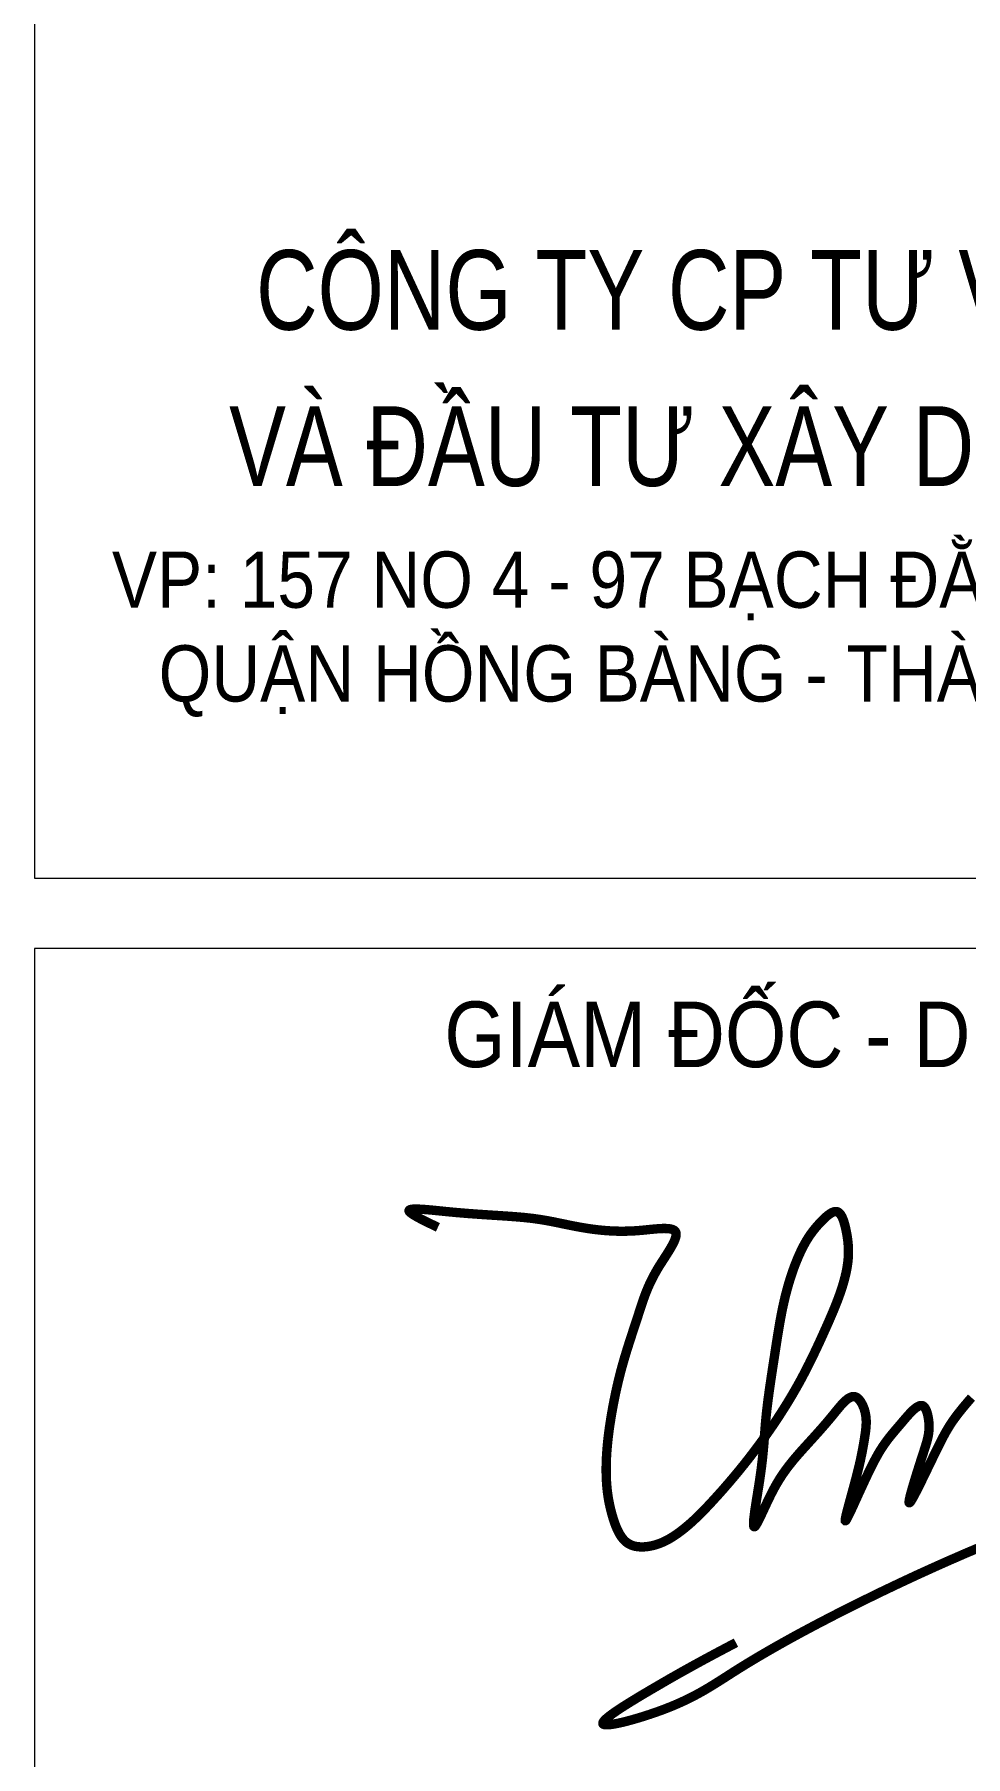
# Model space of a CAD drawing. Header units: millimetres. Extents: x 480521 to 6014615, y -961280 to 187869.
# Drawn here: x 778975 to 780167, y 120938 to 123143 of the extents above; entities that cross this region are included whole.
import ezdxf
from ezdxf.enums import TextEntityAlignment as Align

# ---------------------------------------------------------------- set-up
doc = ezdxf.new("R2010")
doc.units = ezdxf.units.MM
doc.header["$LTSCALE"] = 600
doc.header["$MEASUREMENT"] = 0
doc.layers.get('0').update_dxf_attribs({"lineweight": 0})
for name, color, linetype, lineweight in [('ISO', 153, 'Continuous', 13), ('Khungten_LCDI', 7, 'Continuous', 25), ('LC Net thay', 7, 'Continuous', 25), ('LC Text1', 3, 'Continuous', 20)]:
    doc.layers.add(name, color=color, linetype=linetype, lineweight=lineweight)
doc.styles.add('Khungten', font='VHAVAN.TTF', dxfattribs={"width": 0.9, "height": 5000})
doc.styles.add('LC 1', font='VHAVANB.TTF')
doc.styles.add('Title', font='VHBLACK.TTF')

# ---------------------------------------------------------------- blocks, each defined once
blk = doc.blocks.new('mr thuan')
at = {"layer": 'ISO', "ltscale": 2, "const_width": 40}
for points in [[(-95.3, -61.8), (-103.9, -57.7), (-112.4, -53.6), (-120.8, -49.6), (-125, -47.5), (-129.2, -45.5), (-133.3, -43.5), (-137.4, -41.5), (-141.4, -39.6), (-145.4, -37.6), (-149.3, -35.6), (-153.1, -33.7), (-156.9, -31.8), (-160.7, -29.9), (-164.3, -28), (-167.9, -26.2), (-171.4, -24.4), (-174.8, -22.6), (-178.1, -20.8), (-179.7, -19.9), (-181.3, -19), (-182.9, -18.2), (-184.5, -17.3), (-186, -16.5), (-187.5, -15.6), (-188.9, -14.8), (-190.4, -14), (-191.8, -13.1), (-193.1, -12.3), (-194.5, -11.5), (-195.8, -10.7), (-197.1, -10), (-198.4, -9.2), (-199.6, -8.4), (-200.8, -7.7), (-201.9, -6.9), (-203, -6.2), (-204.1, -5.5), (-205.2, -4.7), (-206.2, -4), (-207.2, -3.3), (-208.1, -2.6), (-209, -2), (-209.9, -1.3), (-210.7, -0.7), (-211.5, 0), (-212.3, 0.6), (-213, 1.2), (-213.6, 1.8), (-214.3, 2.4), (-214.9, 3), (-215.4, 3.6), (-215.9, 4.2), (-216.4, 4.7), (-216.8, 5.2), (-217.1, 5.8), (-217.5, 6.3), (-217.7, 6.8), (-218, 7.3), (-218.2, 7.7), (-218.3, 8.2), (-218.4, 8.6), (-218.4, 9), (-218.4, 9.5), (-218.4, 9.7), (-218.2, 10.2), (-218.1, 10.6), (-217.9, 11), (-217.6, 11.3), (-217.3, 11.7), (-216.9, 12), (-216.5, 12.3), (-216.1, 12.6), (-215.6, 12.8), (-215, 13.1), (-214.5, 13.4), (-213.8, 13.6), (-213.2, 13.8), (-212.4, 14), (-211.7, 14.2), (-210.9, 14.4), (-210.1, 14.6), (-209.2, 14.8), (-208.3, 14.9), (-207.3, 15.1), (-206.3, 15.2), (-205.3, 15.4), (-204.2, 15.5), (-203.1, 15.6), (-201.9, 15.7), (-200.8, 15.7), (-199.5, 15.8), (-198.3, 15.9), (-197, 15.9), (-195.7, 16), (-194.3, 16), (-193, 16), (-191.5, 16), (-190.1, 16.1), (-188.6, 16.1), (-187.1, 16), (-185.6, 16), (-184, 16), (-182.4, 16), (-180.8, 15.9), (-179.1, 15.9), (-177.5, 15.8), (-175.8, 15.7), (-174, 15.7), (-170.5, 15.5), (-166.9, 15.3), (-163.2, 15.1), (-159.4, 14.8), (-155.5, 14.6), (-151.6, 14.3), (-147.6, 14), (-143.5, 13.6), (-139.3, 13.3), (-135.1, 12.9), (-130.9, 12.6), (-126.6, 12.2), (-122.2, 11.8), (-117.8, 11.3), (-113.4, 10.9), (-109, 10.5), (-100, 9.6), (-81.9, 7.8), (-72.9, 6.8), (-63.9, 5.9), (-57.3, 5.3), (-55, 5.1), (-50.6, 4.6), (-46.3, 4.2), (-41.9, 3.8), (-37.6, 3.4), (-33.3, 3), (-29.1, 2.6), (-24.8, 2.2), (-20.6, 1.8), (-16.4, 1.4), (-12.3, 1.1), (-8.2, 0.7), (-4.1, 0.3), (0, 0), (4, -0.3), (8.1, -0.7), (12.1, -1), (16, -1.3), (20, -1.7), (27.8, -2.3), (35.5, -2.9), (43.1, -3.5), (50.7, -4), (58.1, -4.6), (65.4, -5.1), (72.7, -5.6), (79.9, -6.2), (87, -6.6), (94, -7.1), (100.9, -7.6), (107.8, -8), (114.6, -8.5), (121.3, -8.9), (127.9, -9.3), (134.5, -9.8), (141, -10.2), (147.4, -10.6), (153.8, -11), (160.1, -11.4), (166.4, -11.8), (172.6, -12.2), (178.7, -12.6), (184.8, -13), (190.8, -13.4), (196.8, -13.8), (202.7, -14.2), (208.6, -14.6), (214.5, -15), (220.3, -15.5), (226, -15.9), (231.8, -16.3), (237.5, -16.8), (243.1, -17.2), (248.8, -17.7), (254.4, -18.2), (259.9, -18.7), (265.5, -19.2), (271, -19.7), (276.5, -20.3), (282, -20.9), (287.4, -21.4), (298.3, -22.6), (309.1, -23.9), (319.9, -25.3), (325.3, -26.1), (330.7, -26.8), (336.1, -27.6), (341.5, -28.4), (346.9, -29.3), (354.4, -30.5), (357.7, -31.1), (363.1, -32), (368.5, -33), (374, -33.9), (379.4, -35), (384.9, -36), (390.4, -37), (395.9, -38.1), (406.9, -40.3), (418, -42.6), (429.2, -44.9), (434.9, -46.1), (440.5, -47.2), (446.2, -48.4), (452, -49.6), (457.7, -50.8), (463.5, -51.9), (469.3, -53.1), (475.1, -54.3), (481, -55.4), (486.9, -56.6), (492.9, -57.7), (498.8, -58.9), (504.9, -60), (510.9, -61.1), (517, -62.2), (523.2, -63.2), (529.3, -64.3), (535.6, -65.3), (541.8, -66.3), (548.1, -67.2), (554.5, -68.2), (560.9, -69.1), (567.4, -70), (573.9, -70.8), (580.5, -71.6), (587.1, -72.4), (593.7, -73.1), (600.5, -73.8), (607.2, -74.5), (614.1, -75.1), (621, -75.6), (627.9, -76.2), (634.9, -76.6), (642, -77.1), (649.2, -77.4), (656.4, -77.7), (663.6, -78), (671, -78.2), (678.4, -78.3), (685.9, -78.4), (693.4, -78.4), (701, -78.3), (708.7, -78.2), (712.6, -78.1), (716.5, -78), (720.4, -77.9), (724.3, -77.8), (728.2, -77.6), (732.2, -77.4), (736.2, -77.3), (740.2, -77), (744.2, -76.8), (748.3, -76.6), (752.3, -76.3), (756.4, -76), (760.5, -75.7), (766.1, -75.2), (768.8, -75), (772.9, -74.7), (781.3, -73.9), (798, -72.2), (806.4, -71.3), (814.7, -70.5), (818.8, -70.1), (822.9, -69.7), (826.9, -69.3), (831, -69), (834.9, -68.6), (838.9, -68.3), (842.8, -68), (846.6, -67.7), (850.4, -67.5), (854.1, -67.2), (857.8, -67.1), (861.4, -66.9), (865, -66.8), (868.4, -66.7), (871.8, -66.7), (875.1, -66.8), (878.4, -66.8), (879.9, -66.9), (881.5, -66.9), (883, -67), (884.6, -67.1), (886.1, -67.2), (887.5, -67.4), (889, -67.5), (890.4, -67.7), (891.8, -67.8), (893.1, -68), (894.5, -68.2), (895.8, -68.4), (897.1, -68.7), (898.3, -68.9), (899.6, -69.2), (900.8, -69.5), (901.9, -69.8), (903.1, -70.1), (904.2, -70.4), (905.3, -70.8), (906.3, -71.2), (907.3, -71.6), (908.3, -72), (909.3, -72.4), (910.2, -72.9), (911.1, -73.4), (911.9, -73.9), (912.8, -74.4), (913.6, -74.9), (914.3, -75.5), (915, -76.1), (915.7, -76.7), (916.3, -77.3), (916.9, -78), (917.5, -78.6), (918, -79.3), (918.3, -79.7), (919, -80.8), (919.4, -81.6), (919.8, -82.4), (920.1, -83.2), (920.4, -84.1), (920.7, -84.9), (920.9, -85.8), (921.1, -86.7), (921.2, -87.7), (921.4, -88.6), (921.5, -89.6), (921.5, -90.6), (921.5, -91.6), (921.5, -92.6), (921.5, -93.7), (921.4, -94.8), (921.3, -95.9), (921.2, -97), (921, -98.1), (920.8, -99.3), (920.6, -100.4), (920.4, -101.6), (920.1, -102.8), (919.8, -104.1), (919.4, -105.3), (919.1, -106.6), (918.7, -107.8), (918.3, -109.1), (917.8, -110.4), (917.4, -111.8), (916.9, -113.1), (916.3, -114.4), (915.8, -115.8), (915.2, -117.2), (914.7, -118.6), (914.1, -120), (913.4, -121.4), (912.1, -124.3), (910.7, -127.3), (909.2, -130.3), (907.7, -133.3), (906, -136.4), (904.3, -139.5), (902.6, -142.7), (900.8, -145.9), (898.9, -149.1), (897, -152.4), (895, -155.7), (893, -159.1), (890.9, -162.4), (888.8, -165.8), (886.7, -169.2), (884.6, -172.6), (882.4, -176.1), (880.2, -179.5), (875.7, -186.5), (871.2, -193.5), (862.2, -207.5), (857.7, -214.5), (855.5, -217.9), (853.3, -221.4), (851.1, -224.8), (849, -228.3), (846.7, -232), (844.8, -235.1), (842.8, -238.4), (840.8, -241.8), (838.9, -245.1), (837, -248.4), (835.1, -251.7), (833.2, -255), (831.4, -258.2), (829.7, -261.4), (827.9, -264.6), (826.2, -267.8), (824.5, -271), (822.8, -274.2), (821.2, -277.3), (819.6, -280.4), (818.1, -283.6), (816.5, -286.6), (815, -289.7), (813.5, -292.8), (812.1, -295.9), (810.6, -298.9), (809.2, -301.9), (807.8, -304.9), (806.5, -307.9), (805.1, -310.9), (802.5, -316.9), (800, -322.8), (797.5, -328.7), (795.1, -334.5), (792.8, -340.3), (790.6, -346.1), (788.4, -351.9), (786.3, -357.6), (784.2, -363.3), (782.1, -369.1), (780.1, -374.8), (778.2, -380.5), (774.3, -391.9), (770.6, -403.3), (766.9, -414.7), (763.1, -426.3), (761.3, -432.1), (759.4, -437.8), (757.5, -443.8), (755.6, -449.7), (753.6, -455.6), (751.7, -461.6), (749.7, -467.6), (747.7, -473.6), (745.7, -479.7), (743.7, -485.7), (739.7, -497.9), (735.7, -510.2), (731.6, -522.6), (727.6, -535.1), (723.5, -547.6), (719.5, -560.1), (715.5, -572.7), (711.5, -585.3), (707.7, -598), (703.8, -610.6), (700.1, -623.3), (696.8, -634.6), (692.8, -648.6), (689.3, -661.2), (685.9, -673.8), (682.7, -686.5), (679.4, -699.1), (676.3, -711.7), (673.3, -724.3), (670.3, -736.9), (667.5, -749.6), (664.7, -762.2), (662, -774.8), (659.4, -787.5), (656.8, -800.2), (654.3, -812.9), (651.9, -825.6), (649.6, -838.4), (647.3, -851.2), (645.3, -863.1), (643, -876.8), (641, -889.7), (639, -902.6), (637.1, -915.5), (635.3, -928.5), (633.6, -941.4), (632.8, -947.9), (632, -954.4), (631.2, -960.9), (630.5, -967.3), (629.8, -973.8), (629.1, -980.3), (628.5, -986.8), (627.9, -993.3), (627.3, -999.8), (626.8, -1006.2), (626.2, -1012.7), (625.8, -1019.2), (625.3, -1025.7), (624.9, -1032.1), (624.5, -1038.6), (624.2, -1045.1), (623.9, -1051.5), (623.6, -1057.9), (623.4, -1064.4), (623.2, -1070.8), (623.1, -1077.2), (622.9, -1086.8), (622.9, -1090.1), (622.9, -1096.5), (622.9, -1102.9), (623, -1109.2), (623.1, -1115.6), (623.2, -1122), (623.4, -1128.4), (623.7, -1134.7), (624, -1141.1), (624.4, -1147.4), (624.8, -1153.8), (625.3, -1160.2), (625.8, -1166.5), (626.4, -1172.9), (627, -1179.3), (627.8, -1185.6), (628.5, -1192), (629.4, -1198.4), (630.3, -1204.8), (631.2, -1211.2), (632.3, -1217.6), (633.4, -1224), (634.5, -1230.4), (635.8, -1236.9), (637.1, -1243.3), (638.5, -1249.8), (639.9, -1256.3), (641.4, -1262.8), (643.1, -1269.3), (644.7, -1275.8), (646.5, -1282.3), (648.4, -1288.9), (650.3, -1295.4), (652.3, -1302), (654.2, -1308.2), (656.6, -1315.3), (658.8, -1321.9), (660, -1325.2), (661.2, -1328.5), (662.5, -1331.8), (663.7, -1335.1), (665, -1338.3), (666.3, -1341.6), (667.7, -1344.8), (669.1, -1348), (670.5, -1351.1), (672, -1354.3), (673.5, -1357.4), (675, -1360.4), (676.6, -1363.4), (678.2, -1366.4), (679.8, -1369.3), (681.5, -1372.2), (683.3, -1375.1), (685.1, -1377.8), (686.9, -1380.6), (688.8, -1383.2), (690.7, -1385.8), (692.7, -1388.4), (694.7, -1390.9), (696.8, -1393.3), (698.9, -1395.6), (701.1, -1397.9), (703.3, -1400), (705.6, -1402.1), (706.8, -1403.2), (708, -1404.2), (709.2, -1405.1), (710.4, -1406.1), (711.6, -1407), (712.9, -1407.9), (714.1, -1408.8), (715.4, -1409.7), (716.7, -1410.5), (718, -1411.3), (719.3, -1412.1), (720.6, -1412.9), (721.4, -1413.3), (723.3, -1414.3), (724.7, -1415), (726.1, -1415.7), (727.5, -1416.3), (728.9, -1417), (730.4, -1417.6), (731.8, -1418.1), (733.3, -1418.7), (734.8, -1419.2), (736.3, -1419.7), (737.8, -1420.2), (739.3, -1420.6), (740.8, -1421.1), (743.9, -1421.9), (747, -1422.6), (750.2, -1423.2), (753.4, -1423.7), (756.6, -1424.2), (759.9, -1424.6), (763.2, -1424.9), (766.5, -1425.1), (769.8, -1425.3), (773.2, -1425.3), (776.6, -1425.4), (780, -1425.3), (783.4, -1425.2), (786.8, -1425), (790.2, -1424.7), (793.7, -1424.4), (797.1, -1424), (800.5, -1423.6), (803.9, -1423.1), (807.3, -1422.5), (810.7, -1421.9), (814.1, -1421.2), (817.5, -1420.5), (820.8, -1419.8), (824.2, -1419), (828.8, -1417.8), (830.8, -1417.2), (834, -1416.3), (837.2, -1415.3), (840.4, -1414.3), (843.6, -1413.3), (846.7, -1412.2), (849.9, -1411), (853, -1409.9), (856, -1408.7), (859.1, -1407.4), (862.1, -1406.2), (865.1, -1404.8), (868.1, -1403.5), (871, -1402.1), (874, -1400.7), (876.9, -1399.3), (879.8, -1397.8), (882.6, -1396.3), (885.5, -1394.8), (888.3, -1393.3), (891.2, -1391.7), (894, -1390.1), (896.8, -1388.5), (899.5, -1386.8), (902.3, -1385.1), (905, -1383.4), (907.7, -1381.7), (913.1, -1378.2), (918.5, -1374.6), (923.8, -1371), (927.2, -1368.6), (934.3, -1363.5), (939.5, -1359.6), (944.6, -1355.7), (949.7, -1351.8), (954.8, -1347.8), (959.8, -1343.7), (964.8, -1339.6), (969.8, -1335.4), (974.7, -1331.2), (979.6, -1327), (984.5, -1322.7), (989.3, -1318.3), (994.1, -1314), (998.9, -1309.5), (1003.6, -1305.1), (1008.3, -1300.6), (1013, -1296.1), (1017.7, -1291.5), (1022.4, -1286.9), (1027, -1282.3), (1031.6, -1277.7), (1036.2, -1273), (1040.7, -1268.3), (1045.3, -1263.6), (1054.3, -1254.2), (1063.3, -1244.7), (1074.9, -1232.1), (1081, -1225.5), (1089.8, -1215.8), (1098.6, -1206.2), (1107.3, -1196.5), (1116, -1186.8), (1124.6, -1177), (1133.1, -1167.2), (1141.7, -1157.4), (1150.1, -1147.5), (1158.5, -1137.6), (1166.9, -1127.7), (1175.2, -1117.8), (1183.5, -1107.8), (1191.8, -1097.8), (1199.9, -1087.7), (1208.1, -1077.6), (1216.2, -1067.5), (1224.2, -1057.3), (1232.2, -1047.1), (1240.2, -1036.8), (1248.1, -1026.5), (1255.9, -1016.2), (1263.7, -1005.9), (1271.5, -995.4), (1279.2, -985), (1289.9, -970.3), (1294.5, -964), (1302.1, -953.4), (1309.6, -942.8), (1317.1, -932.1), (1324.5, -921.5), (1331.9, -910.7), (1339.2, -900), (1346.5, -889.1), (1353.7, -878.3), (1360.8, -867.4), (1367.9, -856.5), (1374.9, -845.5), (1381.9, -834.6), (1388.8, -823.5), (1395.7, -812.5), (1402.4, -801.4), (1409.1, -790.3), (1415.8, -779.1), (1422.3, -767.9), (1428.8, -756.7), (1435.3, -745.5), (1441.6, -734.2), (1447.9, -722.9), (1453.4, -712.9), (1460.2, -700.2), (1466.2, -688.8), (1472.2, -677.4), (1478.1, -665.9), (1484, -654.4), (1489.8, -642.9), (1495.5, -631.3), (1501.2, -619.8), (1506.8, -608.1), (1512.4, -596.4), (1518, -584.7), (1523.5, -573), (1529, -561.2), (1534.5, -549.4), (1540, -537.5), (1545.4, -525.5), (1550.8, -513.6), (1556.2, -501.5), (1560.8, -491.4), (1567.1, -477.3), (1572.4, -465.2), (1577.8, -452.9), (1583.1, -440.7), (1588.3, -428.4), (1593.5, -416.1), (1596, -410), (1598.6, -403.8), (1601.1, -397.6), (1603.5, -391.5), (1606, -385.3), (1608.4, -379.1), (1610.7, -373), (1613.1, -366.8), (1615.3, -360.6), (1617.6, -354.5), (1619.8, -348.3), (1622, -342.1), (1624.1, -336), (1626.2, -329.8), (1628.2, -323.7), (1630.2, -317.5), (1632.1, -311.4), (1634, -305.3), (1635.8, -299.1), (1637.5, -293), (1639.2, -286.9), (1640.8, -280.8), (1642.4, -274.8), (1643.9, -268.7), (1645.3, -262.6), (1646.7, -256.6), (1647.9, -250.5), (1649.2, -244.5), (1650.3, -238.7), (1651.4, -232.5), (1652.3, -226.5), (1653.2, -220.5), (1654, -214.6), (1654.8, -208.6), (1655.4, -202.6), (1656, -196.5), (1656.4, -190.5), (1656.6, -187.4), (1656.8, -184.4), (1656.9, -181.3), (1657, -178.2), (1657.1, -175.2), (1657.2, -172.1), (1657.2, -169), (1657.3, -165.8), (1657.2, -162.7), (1657.2, -159.6), (1657.1, -156.4), (1657.1, -153.2), (1656.9, -150), (1656.8, -146.8), (1656.6, -143.6), (1656.4, -140.3), (1656.2, -137), (1655.9, -133.7), (1655.6, -130.4), (1655.3, -127.1), (1655, -123.7), (1654.6, -120.3), (1654.2, -116.9), (1653.8, -113.5), (1653.3, -110), (1652.8, -106.5), (1652.3, -103), (1651.7, -99.4), (1651.1, -95.9), (1650.5, -92.3), (1649.8, -88.6), (1649.1, -84.9), (1648.4, -81.2), (1647.7, -77.5), (1646.9, -73.7), (1645.8, -68.7), (1645.2, -66.1), (1644.3, -62.2), (1643.4, -58.3), (1642.4, -54.5), (1641.4, -50.6), (1640.3, -46.7), (1639.2, -42.9), (1638.1, -39.2), (1636.9, -35.5), (1635.7, -31.9), (1635, -30.1), (1634.4, -28.3), (1633.7, -26.6), (1633, -24.9), (1632.3, -23.2), (1631.6, -21.6), (1630.9, -20), (1630.2, -18.4), (1629.4, -16.9), (1628.6, -15.4), (1627.8, -13.9), (1627.1, -12.5), (1626.2, -11.1), (1625.4, -9.8), (1624.6, -8.5), (1623.7, -7.2), (1622.8, -6), (1621.9, -4.9), (1621, -3.8), (1620.1, -2.7), (1619.1, -1.7), (1618.2, -0.8), (1617.2, 0.1), (1616.2, 0.9), (1615.2, 1.7), (1614.1, 2.4), (1613.1, 3), (1612, 3.6), (1610.9, 4.1), (1609.8, 4.5), (1608.6, 4.8), (1607.7, 5.1), (1606.3, 5.3), (1605.1, 5.5), (1603.9, 5.6), (1602.7, 5.6), (1601.4, 5.5), (1600.2, 5.4), (1598.9, 5.2), (1597.6, 4.9), (1596.3, 4.6), (1595, 4.3), (1593.6, 3.8), (1592.3, 3.4), (1590.9, 2.8), (1589.5, 2.2), (1588.1, 1.6), (1586.8, 0.9), (1585.4, 0.2), (1583.9, -0.6), (1582.5, -1.4), (1581.1, -2.3), (1579.7, -3.2), (1578.2, -4.1), (1576.8, -5.1), (1575.4, -6.1), (1573.9, -7.2), (1572.5, -8.2), (1571, -9.3), (1569.6, -10.5), (1568.1, -11.7), (1566.6, -12.8), (1563.7, -15.3), (1560.8, -17.8), (1558, -20.4), (1555.1, -23.1), (1552.3, -25.8), (1549.5, -28.5), (1546.7, -31.3), (1542.9, -35.2), (1541.3, -36.8), (1538.7, -39.5), (1536.1, -42.2), (1533.6, -45), (1531.1, -47.7), (1528.6, -50.3), (1526.2, -53), (1523.9, -55.7), (1521.6, -58.3), (1519.3, -61), (1517.1, -63.6), (1514.9, -66.2), (1512.8, -68.9), (1510.6, -71.5), (1508.6, -74.1), (1506.5, -76.7), (1504.5, -79.3), (1502.6, -81.9), (1500.7, -84.5), (1498.8, -87.1), (1496.9, -89.7), (1495.1, -92.3), (1493.3, -94.8), (1491.5, -97.4), (1489.7, -100), (1488, -102.6), (1486.3, -105.2), (1483, -110.4), (1479.8, -115.6), (1476.6, -120.9), (1473.6, -126.2), (1470.6, -131.5), (1467.7, -136.8), (1464.8, -142.2), (1462, -147.7), (1460.1, -151.5), (1456.5, -158.7), (1453.8, -164.3), (1451.1, -170), (1448.5, -175.7), (1445.9, -181.5), (1443.3, -187.3), (1440.8, -193.2), (1438.3, -199.1), (1435.9, -205.1), (1433.4, -211.1), (1431.1, -217.1), (1428.7, -223.2), (1426.4, -229.3), (1424.1, -235.4), (1421.9, -241.6), (1419.7, -247.8), (1417.5, -254), (1415.4, -260.3), (1413.3, -266.5), (1411.3, -272.8), (1409.2, -279.1), (1407.3, -285.4), (1405.3, -291.8), (1403.4, -298.1), (1401.5, -304.5), (1399.7, -310.8), (1397.9, -317.2), (1396.1, -323.5), (1394.4, -329.9), (1392.7, -336.3), (1390.7, -343.8), (1389.4, -349), (1387.8, -355.3), (1386.2, -361.7), (1384.7, -368), (1383.2, -374.4), (1381.8, -380.7), (1380.4, -387), (1379, -393.4), (1377.6, -399.7), (1376.2, -406), (1374.9, -412.4), (1372.4, -425), (1369.9, -437.7), (1367.5, -450.3), (1365.2, -463), (1363, -475.7), (1360.8, -488.4), (1358.7, -501.2), (1356.6, -514), (1354.5, -526.8), (1352.5, -539.6), (1350.5, -552.5), (1348.5, -565.4), (1346.5, -578.4), (1343.7, -596.6), (1342.5, -604.6), (1340.5, -617.7), (1338.4, -630.9), (1336.4, -644.1), (1332.3, -670.6), (1328.3, -697.1), (1326.3, -710.3), (1324.4, -723.5), (1322.5, -736.6), (1320.6, -749.6), (1318.8, -762.6), (1317.9, -769.1), (1317, -775.5), (1316.1, -781.9), (1315.3, -788.3), (1314.4, -794.6), (1313.6, -801), (1312.8, -807.3), (1312, -813.5), (1311.2, -819.7), (1310.5, -825.9), (1309.8, -832.1), (1309, -838.2), (1308.4, -844.3), (1307.7, -850.3), (1307, -856.3), (1306.4, -862.3), (1305.7, -869.4), (1305.2, -874), (1304.7, -879.8), (1304.1, -885.6), (1303.6, -891.4), (1303.1, -897.1), (1302.2, -908.5), (1301.2, -919.8), (1300.4, -931.2), (1299.5, -942.6), (1299, -948.3), (1298.6, -954.1), (1298.1, -959.9), (1297.7, -965.7), (1297.2, -971.6), (1296.7, -977.5), (1296.3, -983.5), (1295.8, -989.5), (1295.2, -995.7), (1294.7, -1001.8), (1294.1, -1008.1), (1293.5, -1014.5), (1292.9, -1020.9), (1292.6, -1024.2), (1292.3, -1027.4), (1292, -1030.7), (1291.6, -1034.1), (1291.3, -1037.4), (1290.9, -1040.8), (1290.6, -1044.2), (1290.2, -1047.7), (1289.8, -1051.1), (1289.4, -1054.6), (1289, -1058.2), (1288.6, -1061.7), (1288.2, -1065.3), (1287.8, -1069), (1287.3, -1072.6), (1286.9, -1076.3), (1286.4, -1080.1), (1286, -1083.8), (1285.5, -1087.6), (1285, -1091.5), (1284.5, -1095.3), (1284, -1099.2), (1283.4, -1103.2), (1282.9, -1107.2), (1282.3, -1111.2), (1281.8, -1115.3), (1281.2, -1119.4), (1280.6, -1123.6), (1280, -1127.8), (1279.4, -1132), (1278.8, -1135.6), (1278.1, -1140.6), (1277.4, -1145), (1276.7, -1149.4), (1276, -1153.9), (1275.4, -1158.3), (1273.9, -1167.4), (1272.5, -1176.5), (1271, -1185.6), (1268.1, -1203.9), (1266.6, -1212.9), (1265.2, -1221.9), (1264.5, -1226.4), (1263.8, -1230.8), (1263.1, -1235.2), (1262.4, -1239.6), (1261.7, -1243.9), (1261.1, -1248.2), (1260.4, -1252.4), (1259.8, -1256.5), (1259.2, -1260.6), (1258.6, -1264.7), (1258, -1268.7), (1257.5, -1272.6), (1256.9, -1276.4), (1256.4, -1280.2), (1255.9, -1283.9), (1255.5, -1287.5), (1255, -1291), (1254.6, -1294.4), (1254.2, -1297.7), (1254, -1299.4), (1253.8, -1301), (1253.7, -1302.5), (1253.5, -1304.1), (1253.3, -1305.6), (1253.2, -1307.1), (1253.1, -1308.6), (1252.9, -1310), (1252.8, -1311.4), (1252.7, -1312.8), (1252.6, -1314.2), (1252.5, -1315.5), (1252.4, -1316.8), (1252.3, -1318.1), (1252.2, -1319.3), (1252.2, -1320.5), (1252.1, -1321.7), (1252.1, -1322.8), (1252.1, -1323.9), (1252, -1325), (1252, -1326), (1252, -1327), (1252, -1328), (1252, -1328.9), (1252.1, -1329.8), (1252.1, -1330.6), (1252.1, -1331.5), (1252.2, -1332.2), (1252.3, -1333), (1252.4, -1333.7), (1252.4, -1334.4), (1252.6, -1335), (1252.7, -1335.6), (1252.8, -1336.1), (1252.9, -1336.6), (1253.1, -1337.1), (1253.2, -1337.5), (1253.4, -1337.9), (1253.6, -1338.3), (1253.8, -1338.5), (1254, -1338.8), (1254.2, -1339), (1254.5, -1339.2), (1254.7, -1339.3), (1255, -1339.4), (1255.3, -1339.4), (1255.6, -1339.4), (1255.9, -1339.3), (1256.2, -1339.2), (1256.5, -1339.1), (1256.9, -1338.8), (1257.2, -1338.6), (1257.6, -1338.3), (1258, -1337.9), (1258.4, -1337.6), (1258.8, -1337.1), (1259.2, -1336.6), (1259.7, -1336.1), (1260.1, -1335.5), (1260.6, -1334.9), (1261.1, -1334.3), (1261.6, -1333.6), (1262.1, -1332.9), (1262.6, -1332.1), (1263.1, -1331.3), (1263.6, -1330.4), (1264.2, -1329.6), (1264.8, -1328.6), (1265.3, -1327.7), (1265.9, -1326.7), (1266.5, -1325.7), (1267.1, -1324.6), (1267.7, -1323.5), (1268.3, -1322.4), (1269, -1321.2), (1269.6, -1320), (1270.2, -1318.8), (1270.9, -1317.6), (1271.6, -1316.3), (1272.3, -1315), (1272.9, -1313.6), (1273.6, -1312.3), (1274.3, -1310.9), (1275.1, -1309.5), (1275.8, -1308), (1276.5, -1306.6), (1278, -1303.5), (1279.5, -1300.4), (1281, -1297.3), (1282.6, -1294), (1284.2, -1290.7), (1285.8, -1287.3), (1287.4, -1283.8), (1289.1, -1280.2), (1290.8, -1276.7), (1292.4, -1273), (1294.2, -1269.3), (1295.9, -1265.6), (1297.6, -1261.9), (1299.4, -1258.1), (1302.9, -1250.5), (1306.5, -1242.8), (1310.1, -1235.2), (1313.7, -1227.6), (1315.5, -1223.8), (1317.3, -1220), (1319.1, -1216.3), (1320.9, -1212.6), (1322.7, -1209), (1323.6, -1207.1), (1326.2, -1201.8), (1328, -1198.3), (1329.8, -1194.8), (1331.5, -1191.4), (1333.3, -1188.1), (1335, -1184.8), (1336.8, -1181.5), (1338.5, -1178.3), (1340.2, -1175.1), (1342, -1171.9), (1343.7, -1168.8), (1345.4, -1165.7), (1347.1, -1162.7), (1348.8, -1159.7), (1350.5, -1156.8), (1352.2, -1153.9), (1353.9, -1151), (1355.6, -1148.1), (1357.3, -1145.3), (1359, -1142.5), (1360.7, -1139.8), (1362.4, -1137), (1364, -1134.4), (1365.7, -1131.7), (1367.4, -1129.1), (1369.1, -1126.5), (1370.8, -1123.9), (1372.5, -1121.3), (1375.8, -1116.3), (1379.2, -1111.3), (1382.6, -1106.5), (1386, -1101.7), (1389.4, -1097), (1392.8, -1092.3), (1396.3, -1087.7), (1399.7, -1083.1), (1404.1, -1077.4), (1406.7, -1074.2), (1410.2, -1069.7), (1413.8, -1065.3), (1417.3, -1060.9), (1420.9, -1056.5), (1424.6, -1052.1), (1428.2, -1047.8), (1431.9, -1043.4), (1435.6, -1039.1), (1439.4, -1034.8), (1443.1, -1030.4), (1446.9, -1026.1), (1450.8, -1021.8), (1454.6, -1017.4), (1458.5, -1013), (1462.5, -1008.7), (1466.4, -1004.2), (1470.4, -999.8), (1474.5, -995.4), (1478.6, -990.9), (1482.7, -986.3), (1486.8, -981.8), (1491, -977.2), (1495.2, -972.5), (1499.5, -967.9), (1503.8, -963.1), (1508.2, -958.3), (1512.5, -953.5), (1517, -948.5), (1521.4, -943.6), (1526, -938.5), (1530.5, -933.4), (1535.1, -928.2), (1539.8, -922.9), (1544.5, -917.6), (1549.2, -912.2), (1551.6, -909.4), (1554, -906.6), (1556.4, -903.8), (1558.9, -901), (1561.3, -898.2), (1563.8, -895.3), (1566.2, -892.4), (1568.7, -889.5), (1571.2, -886.6), (1573.7, -883.6), (1576.2, -880.6), (1578.7, -877.6), (1581.3, -874.6), (1583.8, -871.5), (1586.4, -868.4), (1589, -865.3), (1591.6, -862.1), (1594.2, -858.9), (1596.6, -856), (1599.4, -852.5), (1604.7, -845.9), (1610.1, -839.4), (1615.5, -832.9), (1618.1, -829.7), (1620.8, -826.5), (1623.5, -823.4), (1626.2, -820.3), (1628.9, -817.3), (1631.7, -814.4), (1634.3, -811.5), (1637, -808.8), (1638.4, -807.4), (1639.7, -806.1), (1641.1, -804.8), (1642.4, -803.6), (1643.8, -802.3), (1645.1, -801.1), (1646.4, -800), (1647.8, -798.8), (1649.1, -797.7), (1650.4, -796.6), (1651.8, -795.6), (1653.1, -794.6), (1654.4, -793.6), (1655.7, -792.7), (1657, -791.8), (1658.4, -791), (1659.7, -790.2), (1661, -789.4), (1662.3, -788.7), (1663.6, -788), (1664.9, -787.4), (1666.1, -786.8), (1667.4, -786.3), (1668.7, -785.8), (1670, -785.4), (1671.3, -785), (1672.5, -784.7), (1673.8, -784.4), (1675, -784.2), (1676.3, -784), (1677.5, -783.9), (1678.8, -783.9), (1680, -783.9), (1681.2, -784), (1682.5, -784.1), (1683.7, -784.3), (1684.9, -784.5), (1686.1, -784.9), (1687.3, -785.3), (1688.5, -785.7), (1689.6, -786.2), (1690.5, -786.7), (1692, -787.5), (1693.1, -788.2), (1694.3, -789), (1695.4, -789.8), (1696.6, -790.7), (1697.7, -791.7), (1698.8, -792.7), (1699.9, -793.8), (1701, -794.9), (1702.1, -796.1), (1703.1, -797.3), (1704.2, -798.5), (1705.2, -799.8), (1706.2, -801.2), (1707.2, -802.5), (1708.2, -803.9), (1709.2, -805.4), (1710.1, -806.8), (1711.1, -808.3), (1712, -809.9), (1712.9, -811.4), (1713.8, -813), (1715.5, -816.1), (1717.2, -819.4), (1718.7, -822.6), (1719.6, -824.7), (1721.5, -829.2), (1722.8, -832.5), (1724, -835.8), (1725.1, -839.1), (1726.1, -842.4), (1727.1, -845.7), (1727.9, -849), (1728.7, -852.3), (1729.4, -855.6), (1730.1, -858.9), (1730.6, -862.2), (1731.1, -865.5), (1731.6, -868.8), (1732, -872.1), (1732.3, -875.4), (1732.5, -878.7), (1732.7, -882), (1732.9, -885.2), (1733, -888.5), (1733, -891.8), (1733, -895.1), (1733, -898.4), (1732.9, -901.6), (1732.7, -904.9), (1732.6, -908.1), (1732.4, -911.4), (1732.1, -914.6), (1731.8, -917.8), (1731.5, -921), (1731.2, -924.3), (1730.8, -927.5), (1730.5, -930.6), (1729.6, -937), (1728.7, -943.3), (1727.8, -949.5), (1726.8, -955.7), (1726.3, -958.9), (1724.9, -968), (1723.9, -974), (1722.8, -980), (1721.8, -986), (1719.7, -997.9), (1718.6, -1003.9), (1717.5, -1009.8), (1716.4, -1015.8), (1715.2, -1021.8), (1714, -1027.8), (1712.8, -1033.9), (1711.5, -1040), (1710.2, -1046.2), (1708.9, -1052.5), (1707.5, -1058.9), (1706.8, -1062.1), (1706, -1065.3), (1705.3, -1068.6), (1704.5, -1071.8), (1703.8, -1075.1), (1703, -1078.5), (1702.2, -1081.8), (1701.4, -1085.2), (1700.6, -1088.7), (1699.7, -1092.1), (1698.9, -1095.6), (1698, -1099.1), (1697.1, -1102.7), (1696.2, -1106.3), (1695.3, -1109.9), (1694.4, -1113.6), (1693.4, -1117.3), (1692.8, -1119.9), (1691.5, -1124.9), (1690.5, -1128.7), (1689.5, -1132.6), (1688.4, -1136.5), (1687.4, -1140.4), (1686.3, -1144.4), (1684.2, -1152.4), (1682, -1160.4), (1677.6, -1176.6), (1675.4, -1184.7), (1673.2, -1192.8), (1671, -1200.8), (1668.8, -1208.7), (1667.7, -1212.7), (1666.7, -1216.6), (1665.6, -1220.4), (1664.6, -1224.3), (1663.5, -1228.1), (1662.5, -1231.8), (1661.5, -1235.5), (1660.5, -1239.2), (1659.5, -1242.8), (1658.6, -1246.4), (1657.6, -1249.9), (1656.7, -1253.3), (1655.8, -1256.7), (1654.9, -1260), (1654.1, -1263.2), (1653.3, -1266.4), (1652.4, -1269.5), (1651.7, -1272.5), (1650.9, -1275.4), (1650.2, -1278.3), (1649.5, -1281.1), (1648.9, -1283.7), (1648.2, -1286.3), (1647.9, -1287.6), (1647.6, -1288.8), (1647.4, -1290), (1647.1, -1291.2), (1646.8, -1292.3), (1646.6, -1293.5), (1646.3, -1294.6), (1646.1, -1295.6), (1645.8, -1296.7), (1645.6, -1297.7), (1645.4, -1298.7), (1645.2, -1299.6), (1645, -1300.6), (1644.9, -1301.5), (1644.7, -1302.4), (1644.5, -1303.2), (1644.4, -1304), (1644.2, -1304.8), (1644.1, -1305.6), (1644, -1306.3), (1643.9, -1307), (1643.8, -1307.6), (1643.7, -1308.2), (1643.7, -1308.8), (1643.6, -1309.4), (1643.6, -1309.9), (1643.5, -1310.4), (1643.5, -1310.9), (1643.5, -1311.3), (1643.5, -1311.7), (1643.5, -1312), (1643.5, -1312.3), (1643.6, -1312.6), (1643.7, -1312.9), (1643.7, -1313.1), (1643.8, -1313.2), (1643.9, -1313.4), (1644, -1313.5), (1644.1, -1313.5), (1644.3, -1313.6), (1644.4, -1313.6), (1644.6, -1313.5), (1644.7, -1313.5), (1644.9, -1313.4), (1645.1, -1313.2), (1645.3, -1313.1), (1645.5, -1312.9), (1645.7, -1312.6), (1646, -1312.4), (1646.2, -1312.1), (1646.5, -1311.8), (1646.7, -1311.4), (1647, -1311), (1647.3, -1310.6), (1647.6, -1310.1), (1647.9, -1309.7), (1648.3, -1309.2), (1648.6, -1308.6), (1648.9, -1308.1), (1649.3, -1307.5), (1649.7, -1306.8), (1650, -1306.2), (1650.4, -1305.5), (1650.8, -1304.8), (1651.2, -1304.1), (1651.6, -1303.3), (1652.1, -1302.5), (1652.5, -1301.7), (1653, -1300.9), (1653.4, -1300), (1653.9, -1299.1), (1654.4, -1298.2), (1654.8, -1297.3), (1655.3, -1296.3), (1655.8, -1295.3), (1656.3, -1294.3), (1656.9, -1293.2), (1657.4, -1292.2), (1658.5, -1290), (1659.6, -1287.7), (1660.7, -1285.3), (1661.9, -1282.9), (1663.2, -1280.3), (1664.4, -1277.7), (1665.7, -1275), (1667, -1272.2), (1668.3, -1269.3), (1669.7, -1266.4), (1671.1, -1263.4), (1672.5, -1260.3), (1674, -1257.2), (1675.4, -1254), (1676.9, -1250.7), (1678.5, -1247.4), (1680, -1244), (1681.6, -1240.5), (1683.2, -1237), (1684.8, -1233.5), (1686.4, -1229.9), (1688.1, -1226.3), (1689.8, -1222.6), (1691.5, -1218.8), (1693.2, -1215.1), (1694.9, -1211.3), (1696.7, -1207.4), (1698.4, -1203.6), (1700.2, -1199.6), (1702, -1195.7), (1703.8, -1191.8), (1705.6, -1187.8), (1709.3, -1179.7), (1713, -1171.6), (1716.8, -1163.5), (1720.5, -1155.3), (1724.4, -1147.1), (1732, -1130.7), (1735.9, -1122.6), (1739.8, -1114.5), (1743.6, -1106.5), (1747.5, -1098.5), (1749.4, -1094.6), (1751.3, -1090.7), (1753.2, -1086.9), (1755.2, -1083), (1757.1, -1079.2), (1759, -1075.5), (1760.8, -1071.8), (1762.7, -1068.1), (1764.6, -1064.5), (1766.5, -1060.9), (1768.3, -1057.4), (1770.1, -1053.9), (1772, -1050.5), (1773.8, -1047.1), (1775.6, -1043.9), (1777.4, -1040.6), (1779.2, -1037.4), (1780.9, -1034.2), (1782.7, -1031.2), (1784.4, -1028.1), (1786.1, -1025.2), (1787.9, -1022.2), (1789.6, -1019.4), (1791.3, -1016.5), (1793, -1013.8), (1794.7, -1011), (1796.4, -1008.3), (1798.1, -1005.6), (1799.8, -1003), (1801.5, -1000.4), (1803.2, -997.8), (1804.9, -995.3), (1806.6, -992.8), (1808.3, -990.3), (1811.7, -985.4), (1815.1, -980.6), (1818.6, -975.8), (1822.1, -971.1), (1825.6, -966.4), (1829.2, -961.8), (1832.9, -957.1), (1836.6, -952.5), (1840.4, -947.8), (1844.3, -943), (1846.3, -940.6), (1848.3, -938.2), (1850.3, -935.8), (1852.4, -933.4), (1854.4, -930.9), (1856.5, -928.4), (1858.7, -925.9), (1860.8, -923.3), (1863, -920.8), (1865.3, -918.2), (1867.5, -915.5), (1869.8, -912.8), (1872.1, -910.1), (1874.5, -907.4), (1876.9, -904.6), (1879.3, -901.7), (1881.8, -898.8), (1884.3, -895.9), (1886.8, -892.9), (1889.7, -889.5), (1892, -886.8), (1894.7, -883.6), (1897.4, -880.5), (1900.1, -877.3), (1905.7, -870.9), (1908.5, -867.7), (1911.3, -864.5), (1914.1, -861.4), (1916.9, -858.3), (1919.8, -855.3), (1922.6, -852.3), (1925.4, -849.4), (1928.3, -846.6), (1929.7, -845.2), (1931.1, -843.8), (1932.5, -842.5), (1933.9, -841.2), (1935.3, -840), (1936.7, -838.8), (1938.1, -837.6), (1939.5, -836.4), (1940.8, -835.3), (1942.2, -834.2), (1943.6, -833.1), (1944.9, -832.1), (1946.2, -831.1), (1947.6, -830.2), (1948.9, -829.3), (1950.2, -828.5), (1951.5, -827.7), (1952.8, -826.9), (1954.1, -826.2), (1955.4, -825.6), (1956.6, -825), (1957.9, -824.4), (1959.1, -823.9), (1960.3, -823.5), (1961.6, -823.1), (1962.7, -822.8), (1963.9, -822.5), (1965.1, -822.3), (1966.2, -822.2), (1967.4, -822.1), (1968.5, -822.1), (1969.6, -822.2), (1970.7, -822.3), (1971.7, -822.5), (1972.8, -822.8), (1973.8, -823.1), (1974.8, -823.5), (1975.8, -824), (1976.9, -824.7), (1977.7, -825.2), (1978.6, -825.9), (1979.5, -826.7), (1980.4, -827.6), (1981.3, -828.5), (1982.1, -829.5), (1982.9, -830.5), (1983.7, -831.7), (1984.5, -832.8), (1985.3, -834.1), (1986, -835.4), (1986.7, -836.7), (1987.4, -838.1), (1988.1, -839.5), (1988.8, -841), (1989.4, -842.5), (1990.1, -844.1), (1990.7, -845.7), (1991.3, -847.3), (1991.8, -849), (1992.4, -850.7), (1992.9, -852.4), (1993.4, -854.1), (1993.9, -855.9), (1994.4, -857.7), (1995.3, -861.3), (1996.2, -865), (1997, -868.7), (1997.7, -872.5), (1998.3, -876.2), (1998.9, -879.9), (1999.3, -882.8), (1999.9, -887.2), (2000.3, -890.8), (2000.6, -894.3), (2000.9, -897.7), (2001.1, -901.1), (2001.3, -904.5), (2001.4, -907.8), (2001.4, -911.1), (2001.4, -914.3), (2001.4, -917.5), (2001.3, -920.7), (2001.1, -923.9), (2000.9, -927), (2000.7, -930.1), (2000.4, -933.2), (2000, -936.2), (1999.7, -939.3), (1999.2, -942.3), (1998.8, -945.4), (1998.2, -948.4), (1997.7, -951.4), (1997.1, -954.4), (1996.5, -957.4), (1995.8, -960.5), (1995.1, -963.5), (1994.4, -966.5), (1993.6, -969.6), (1992.8, -972.6), (1991.9, -975.7), (1991.1, -978.8), (1990.2, -981.9), (1989.3, -985.1), (1988.3, -988.2), (1987.3, -991.4), (1986.3, -994.7), (1985.3, -997.9), (1984.3, -1001.3), (1983.2, -1004.6), (1982.1, -1008), (1981, -1011.4), (1979.9, -1014.9), (1979.2, -1017), (1977.5, -1022.1), (1976.4, -1025.7), (1975.2, -1029.4), (1974, -1033.1), (1972.7, -1036.9), (1971.5, -1040.7), (1970.3, -1044.6), (1969, -1048.5), (1967.8, -1052.4), (1965.2, -1060.3), (1962.7, -1068.2), (1960.1, -1076.3), (1955, -1092.5), (1952.4, -1100.6), (1949.9, -1108.7), (1947.4, -1116.7), (1944.9, -1124.6), (1943.7, -1128.6), (1942.5, -1132.5), (1941.3, -1136.4), (1940.1, -1140.3), (1938.9, -1144.1), (1937.8, -1147.9), (1936.7, -1151.6), (1935.6, -1155.3), (1934.5, -1159), (1933.4, -1162.6), (1932.4, -1166.1), (1931.3, -1169.7), (1930.3, -1173.1), (1929.4, -1176.5), (1928.4, -1179.8), (1927.5, -1183.1), (1926.6, -1186.3), (1925.7, -1189.4), (1924.9, -1192.4), (1924.1, -1195.4), (1923.3, -1198.3), (1922.6, -1201.1), (1921.9, -1203.8), (1921.2, -1206.5), (1920.6, -1209), (1920.3, -1210.3), (1920, -1211.5), (1919.7, -1212.7), (1919.4, -1213.8), (1919.2, -1215), (1918.9, -1216.1), (1918.7, -1217.2), (1918.4, -1218.3), (1918.2, -1219.3), (1918, -1220.3), (1917.8, -1221.3), (1917.6, -1222.3), (1917.4, -1223.2), (1917.2, -1224.1), (1917.1, -1225), (1916.9, -1225.8), (1916.8, -1226.7), (1916.7, -1227.4), (1916.6, -1228.2), (1916.5, -1228.9), (1916.4, -1229.6), (1916.3, -1230.3), (1916.2, -1230.9), (1916.2, -1231.6), (1916.1, -1232.1), (1916.1, -1232.7), (1916.1, -1233.2), (1916.1, -1233.7), (1916.1, -1234.1), (1916.1, -1234.5), (1916.2, -1234.9), (1916.2, -1235.2), (1916.3, -1235.6), (1916.4, -1235.8), (1916.5, -1236.1), (1916.5, -1236.2), (1916.7, -1236.5), (1916.8, -1236.6), (1917, -1236.7), (1917.1, -1236.7), (1917.3, -1236.8), (1917.5, -1236.8), (1917.7, -1236.7), (1917.9, -1236.7), (1918.1, -1236.6), (1918.4, -1236.4), (1918.6, -1236.3), (1918.9, -1236.1), (1919.2, -1235.8), (1919.4, -1235.5), (1919.7, -1235.3), (1920.1, -1234.9), (1920.4, -1234.6), (1920.7, -1234.2), (1921.1, -1233.7), (1921.4, -1233.3), (1921.8, -1232.8), (1922.2, -1232.3), (1922.6, -1231.8), (1923, -1231.2), (1923.4, -1230.6), (1923.8, -1230), (1924.3, -1229.3), (1924.7, -1228.6), (1925.2, -1227.9), (1925.7, -1227.2), (1926.2, -1226.4), (1926.7, -1225.6), (1927.2, -1224.8), (1927.7, -1224), (1928.2, -1223.1), (1928.7, -1222.2), (1929.3, -1221.3), (1929.8, -1220.3), (1930.4, -1219.4), (1931, -1218.4), (1931.5, -1217.4), (1932.1, -1216.3), (1933.3, -1214.2), (1934.6, -1211.9), (1935.9, -1209.6), (1937.2, -1207.2), (1938.5, -1204.7), (1939.9, -1202.1), (1941.3, -1199.4), (1942.8, -1196.7), (1944.2, -1193.9), (1945.7, -1191), (1947.2, -1188), (1948.8, -1185), (1950.4, -1181.9), (1952, -1178.7), (1953.6, -1175.5), (1955.3, -1172.2), (1956.9, -1168.9), (1958.6, -1165.5), (1960.3, -1162.1), (1962.1, -1158.6), (1963.8, -1155), (1965.6, -1151.4), (1967.4, -1147.8), (1969.2, -1144.2), (1971, -1140.4), (1972.8, -1136.7), (1974.7, -1132.9), (1976.5, -1129.1), (1978.4, -1125.3), (1980.3, -1121.4), (1984, -1113.6), (1987.9, -1105.7), (1991.7, -1097.8), (1999.4, -1081.8), (2007.1, -1065.8), (2011, -1057.9), (2014.8, -1050), (2018.6, -1042.1), (2020.5, -1038.3), (2022.3, -1034.4), (2024.2, -1030.6), (2026.1, -1026.7), (2027.9, -1023), (2029.7, -1019.2), (2031.5, -1015.5), (2033.3, -1011.9), (2035.1, -1008.2), (2036.9, -1004.6), (2038.6, -1001.1), (2040.4, -997.6), (2042.1, -994.2), (2044.1, -990.2), (2045.4, -987.4), (2047.1, -984.2), (2048.7, -980.9), (2050.3, -977.8), (2051.9, -974.6), (2053.5, -971.5), (2055.1, -968.5), (2056.6, -965.5), (2058.2, -962.5), (2059.7, -959.6), (2061.2, -956.8), (2062.7, -953.9), (2064.2, -951.1), (2065.7, -948.3), (2067.2, -945.6), (2068.7, -942.9), (2070.2, -940.2), (2071.7, -937.5), (2074.6, -932.3), (2077.6, -927.2), (2080.6, -922.1), (2083.7, -917.1), (2086.7, -912.1), (2089.8, -907.1), (2093, -902.2), (2096.3, -897.3), (2099.6, -892.4), (2103, -887.4), (2104.7, -884.9), (2106.5, -882.4), (2108.3, -879.9), (2110.1, -877.4), (2112, -874.8), (2113.8, -872.3), (2115.8, -869.7), (2117.7, -867.1), (2119.7, -864.5), (2121.7, -861.9), (2123.7, -859.2), (2125.8, -856.5), (2127.9, -853.8), (2130.1, -851), (2132.3, -848.2), (2134.6, -845.4), (2136.9, -842.5), (2139.2, -839.6), (2141.6, -836.7), (2144, -833.7), (2146.5, -830.7), (2149, -827.6), (2151.5, -824.7), (2154.2, -821.4), (2156.9, -818.2), (2159.6, -815), (2162.4, -811.7), (2165.2, -808.4), (2168, -805.1), (2170.9, -801.8), (2173.8, -798.4), (2176.7, -795.1), (2182.7, -788.4)], [(1177, -1833.9), (1119.9, -1864), (1090.7, -1879.5), (1060.7, -1895.6), (1045.3, -1903.9), (1029.7, -1912.3), (1013.7, -1921.1), (997.4, -1930), (980.6, -1939.3), (963.5, -1948.8), (945.9, -1958.6), (927.8, -1968.8), (909.2, -1979.4), (890.1, -1990.3), (870.4, -2001.7), (850.1, -2013.5), (829.1, -2025.7), (808.4, -2037.9), (785.1, -2051.6), (762.6, -2065.1), (740.1, -2078.7), (718.1, -2092.2), (697.1, -2105.5), (687, -2112), (677.4, -2118.4), (668.1, -2124.6), (659.4, -2130.6), (651.1, -2136.4), (643.5, -2142), (636.4, -2147.3), (630.1, -2152.4), (624.4, -2157.2), (619.6, -2161.6), (615.6, -2165.8), (612.5, -2169.5), (610.2, -2172.9), (609, -2175.8), (609, -2179.2), (609.7, -2180.4), (611.6, -2182), (614.6, -2183.2), (618.5, -2183.9), (623.4, -2184.3), (629.1, -2184.2), (635.6, -2183.8), (642.9, -2183), (650.8, -2181.9), (659.5, -2180.4), (668.7, -2178.7), (678.5, -2176.7), (688.8, -2174.4), (699.6, -2171.8), (710.7, -2169), (722.2, -2166), (734, -2162.8), (758.3, -2155.8), (783.1, -2148.2), (808.1, -2140.1), (832.8, -2131.7), (861.7, -2121.3), (879.9, -2114.3), (901.9, -2105.6), (922.8, -2096.8), (942.7, -2087.9), (961.8, -2079.1), (980.1, -2070.1), (997.6, -2061.2), (1014.5, -2052.2), (1030.8, -2043.2), (1046.6, -2034.1), (1062, -2025), (1077, -2015.9), (1106.3, -1997.6), (1135.1, -1979.2), (1170, -1956.8), (1193.4, -1942.1), (1223.6, -1923.4), (1254.5, -1904.8), (1286.1, -1886.1), (1318.3, -1867.4), (1351, -1848.7), (1384.3, -1830), (1418, -1811.3), (1452.1, -1792.7), (1521.4, -1755.8), (1591.8, -1719.2), (1662.8, -1683.2), (1765.8, -1632.3), (1805.3, -1613.2), (1876.2, -1579.5), (1946.9, -1546.5), (2017.4, -1514.4), (2087.9, -1483), (2158.2, -1452.4), (2228.6, -1422.6)]]:
    blk.add_lwpolyline(points, dxfattribs=at)
blk = doc.blocks.new('lcdi fix')
at = {"layer": 'Khungten_LCDI', "color": 9, "lineweight": 15}
for points in [[(36750, -3222.2), (40450, -3222.2), (40450, 981), (36750, 981)], [(36750, -5485), (40450, -5485), (40450, -3372.2), (36750, -3372.2)]]:
    blk.add_lwpolyline(points, close=True, dxfattribs=at)
at = {"xscale": 0.5, "yscale": 0.5, "zscale": 0.5}
blk.add_blockref('mr thuan', (37658.9, -3936.3), dxfattribs=at)
at = {"color": 7}
for s, height, style, width, p in [('c«ng ty cp t\xad vÊn thiÕt kÕ', 170, 'Title', 0.8, (38594.2, -2052.4)), ('vµ ®Çu t\xad x©y dùng lª ch©n', 170, 'Title', 0.8, (38594.2, -2385.7)), ('gi¸m ®èc - director', 140, 'Khungten', 0.9, (38565.6, -3625.5))]:
    blk.add_text(s, height=height, dxfattribs=dict(at, style=style, width=width)).set_placement(p, align=Align.CENTER)
at = {"color": 7, "insert": (38600, -2525.5), "char_height": 120, "attachment_point": 2, "style": 'Khungten'}
blk.add_mtext_dynamic_manual_height_columns('vp: 157 no 4 - 97 b¹ch ®»ng - ph\xadêng h¹ lý   quËn hång bµng - thµnh phè h¶i phßng ', width=3421.652, gutter_width=25, heights=[0], dxfattribs=at)
at = {"color": 7, "style": 'Khungten', "width": 0.8}
for tag, p in [('REVISION', (39498.8, -10746.3)), ('NGAYHT', (39546.1, -11609.4))]:
    blk.add_attdef(tag, text='', height=200, dxfattribs=at).set_placement(p, align=Align.CENTER)
at = {"layer": 'LC Text1', "color": 3, "style": 'LC 1', "width": 1.834006}
for tag, p, p2 in [('TENBANVE1', (36912.7, -8885.8), (40339.1, -8885.8)), ('TENBANVE2', (36912.7, -9562.5), (40339.1, -9562.5))]:
    blk.add_attdef(tag, text='', height=250, dxfattribs=at).set_placement(p, p2, align=Align.FIT)
at = {"layer": 'LC Text1', "style": 'Title', "width": 0.7}
blk.add_attdef('SOBANVE', text='', height=250, dxfattribs=at).set_placement((39562, -13896.2), align=Align.CENTER)

msp = doc.modelspace()

# ---------------------------------------------------------------- block references
at = {"layer": 'LC Net thay', "xscale": 0.6000000155618168, "yscale": 0.6000000155618168, "zscale": 0.6000000155618168}
msp.add_blockref('lcdi fix', (756924.637, 123996.169), dxfattribs=at)

doc.saveas('drawing.dxf')
